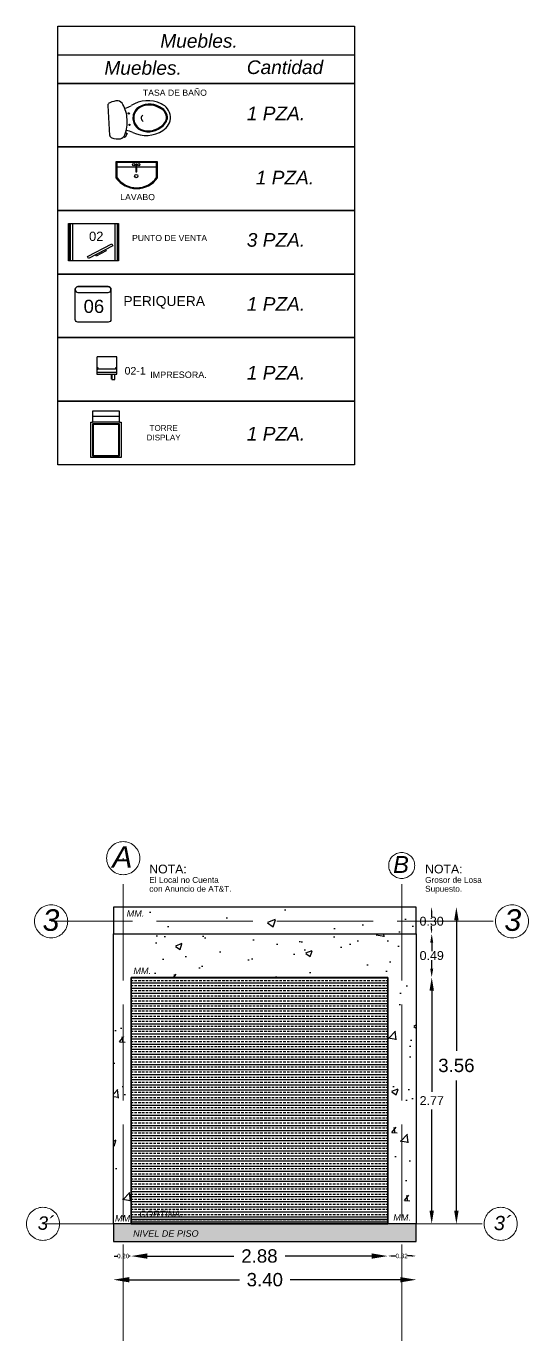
# Model space of a CAD drawing. Header units: millimetres. Extents: x 10930 to 21977, y 3784 to 7635.
# Drawn here: x 10982.77 to 10988.41, y 3807.2 to 3821.97 of the extents above; entities that cross this region are included whole.
import ezdxf

# ---------------------------------------------------------------- set-up
doc = ezdxf.new("R2010")
doc.units = ezdxf.units.MM
doc.linetypes.add('ACAD_ISO02W100', pattern=[15, 12, -3])
doc.layers.add('COTAS', color=116, linetype='ACAD_ISO02W100', lineweight=20)
for name, color, linetype in [('CUADRO IMFORMATIVO', 93, 'Continuous'), ('MEDIDAS.', 75, 'Continuous'), ('MUROS - ARQ.', 116, 'Continuous'), ('MUROS ACABADO.', 60, 'Continuous')]:
    doc.layers.add(name, color=color, linetype=linetype)
doc.styles.get("Standard").update_dxf_attribs({"font": 'arial.ttf'})
doc.dimstyles.get("Standard").update_dxf_attribs({"dimtxt": 0.15, "dimasz": 0.18, "dimexe": 0.18, "dimexo": 0.0625, "dimgap": 0.09, "dimtad": 0, "dimtih": 1, "dimtoh": 1, "dimzin": 0, "dimdsep": 46, "dimtxsty": 'Standard', "dimblk2": 'ARCHTICK', "dimcen": 0.09, "dimadec": 0, "dimazin": 0, "dimtfac": 1, "dimtofl": 0, "dimtmove": 0, "dimatfit": 3, "dimfxl": 1, "dimtolj": 1, "dimtzin": 0, "dimarcsym": 0})

# ---------------------------------------------------------------- blocks, each defined once
blk = doc.blocks.new('*D177')
at = {"layer": 'Defpoints', "color": 0, "transparency": 16777216}
for p in [(10987.603, 3812.072), (10987.603, 3808.512), (10987.603, 3808.512)]:
    blk.add_point(p, dxfattribs=at)
at = {"layer": 'MEDIDAS.', "color": 0, "lineweight": -2, "transparency": 16777216}
for p, q in [((10987.603, 3811.922), (10987.603, 3810.458)), ((10987.603, 3808.662), (10987.603, 3810.125))]:
    blk.add_line(p, q, dxfattribs=at)
at = {"layer": 'MEDIDAS.', "color": 0, "transparency": 16777216}
for points in [[(10987.578, 3811.922), (10987.628, 3811.922), (10987.603, 3812.072)], [(10987.578, 3808.662), (10987.628, 3808.662), (10987.603, 3808.512)]]:
    blk.add_solid(points, dxfattribs=at)
at = {"layer": 'MEDIDAS.', "color": 0, "transparency": 16777216, "insert": (10987.603, 3810.292), "char_height": 0.15, "attachment_point": 5}
blk.add_mtext('\\A1;3.56', dxfattribs=at)
blk = doc.blocks.new('_ArchTick')
at = {"color": 0, "linetype": 'ByBlock', "const_width": 0.15}
blk.add_lwpolyline([(-0.5, -0.5), (0.5, 0.5)], dxfattribs=at)
blk = doc.blocks.new('*D178')
at = {"layer": 'Defpoints', "color": 0, "transparency": 16777216}
for p in [(10987.325, 3812.072), (10987.325, 3811.772), (10987.325, 3811.772)]:
    blk.add_point(p, dxfattribs=at)
at = {"layer": 'MEDIDAS.', "color": 0, "lineweight": -2, "transparency": 16777216}
for p, q in [((10987.325, 3812.022), (10987.325, 3811.964)), ((10987.325, 3811.822), (10987.325, 3811.862))]:
    blk.add_line(p, q, dxfattribs=at)
at = {"layer": 'MEDIDAS.', "color": 0, "transparency": 16777216}
for points in [[(10987.316, 3812.022), (10987.333, 3812.022), (10987.325, 3812.072)], [(10987.316, 3811.822), (10987.333, 3811.822), (10987.325, 3811.772)]]:
    blk.add_solid(points, dxfattribs=at)
at = {"layer": 'MEDIDAS.', "color": 0, "transparency": 16777216, "insert": (10987.325, 3811.913), "char_height": 0.1, "attachment_point": 5}
blk.add_mtext('\\A1;0.30', dxfattribs=at)
blk = doc.blocks.new('*D181')
at = {"layer": 'Defpoints', "color": 0, "transparency": 16777216}
for p in [(10986.832, 3808.151), (10987.152, 3808.151), (10987.152, 3808.151)]:
    blk.add_point(p, dxfattribs=at)
at = {"layer": 'MEDIDAS.', "color": 0, "lineweight": -2, "transparency": 16777216}
for p, q in [((10986.882, 3808.151), (10986.924, 3808.151)), ((10987.102, 3808.151), (10987.053, 3808.151))]:
    blk.add_line(p, q, dxfattribs=at)
at = {"layer": 'MEDIDAS.', "color": 0, "transparency": 16777216}
for points in [[(10986.882, 3808.159), (10986.882, 3808.143), (10986.832, 3808.151)], [(10987.102, 3808.159), (10987.102, 3808.143), (10987.152, 3808.151)]]:
    blk.add_solid(points, dxfattribs=at)
at = {"layer": 'MEDIDAS.', "color": 0, "transparency": 16777216, "insert": (10986.989, 3808.151), "char_height": 0.05, "attachment_point": 5}
blk.add_mtext('\\A1;0.32', dxfattribs=at)
blk = doc.blocks.new('*D180')
at = {"layer": 'Defpoints', "color": 0, "transparency": 16777216}
for p in [(10983.752, 3808.15), (10983.952, 3808.15), (10983.952, 3808.15)]:
    blk.add_point(p, dxfattribs=at)
at = {"layer": 'MEDIDAS.', "color": 0, "lineweight": -2, "transparency": 16777216}
for p, q in [((10983.762, 3808.15), (10983.797, 3808.15)), ((10983.942, 3808.15), (10983.927, 3808.15))]:
    blk.add_line(p, q, dxfattribs=at)
at = {"layer": 'MEDIDAS.', "color": 0, "transparency": 16777216}
for points in [[(10983.762, 3808.152), (10983.762, 3808.149), (10983.752, 3808.15)], [(10983.942, 3808.152), (10983.942, 3808.149), (10983.952, 3808.15)]]:
    blk.add_solid(points, dxfattribs=at)
at = {"layer": 'MEDIDAS.', "color": 0, "transparency": 16777216, "insert": (10983.862, 3808.15), "char_height": 0.05, "attachment_point": 5}
blk.add_mtext('\\A1;0.20', dxfattribs=at)
blk = doc.blocks.new('*D182')
at = {"layer": 'Defpoints', "color": 0, "transparency": 16777216}
for p in [(10983.952, 3808.15), (10986.832, 3808.15), (10986.832, 3808.15)]:
    blk.add_point(p, dxfattribs=at)
at = {"layer": 'MEDIDAS.', "color": 0, "lineweight": -2, "transparency": 16777216}
for p, q in [((10984.132, 3808.15), (10985.106, 3808.15)), ((10986.652, 3808.15), (10985.679, 3808.15))]:
    blk.add_line(p, q, dxfattribs=at)
at = {"layer": 'MEDIDAS.', "color": 0, "transparency": 16777216}
for points in [[(10984.132, 3808.18), (10984.132, 3808.12), (10983.952, 3808.15)], [(10986.652, 3808.18), (10986.652, 3808.12), (10986.832, 3808.15)]]:
    blk.add_solid(points, dxfattribs=at)
at = {"layer": 'MEDIDAS.', "color": 0, "transparency": 16777216, "insert": (10985.392, 3808.15), "char_height": 0.15, "attachment_point": 5}
blk.add_mtext('\\A1;2.88', dxfattribs=at)
blk = doc.blocks.new('*D183')
at = {"layer": 'Defpoints', "color": 0, "transparency": 16777216}
for p in [(10983.752, 3807.884), (10987.152, 3807.884), (10987.152, 3807.884)]:
    blk.add_point(p, dxfattribs=at)
at = {"layer": 'MEDIDAS.', "color": 0, "lineweight": -2, "transparency": 16777216}
for p, q in [((10983.932, 3807.884), (10985.168, 3807.884)), ((10986.972, 3807.884), (10985.737, 3807.884))]:
    blk.add_line(p, q, dxfattribs=at)
at = {"layer": 'MEDIDAS.', "color": 0, "transparency": 16777216}
for points in [[(10983.932, 3807.914), (10983.932, 3807.854), (10983.752, 3807.884)], [(10986.972, 3807.914), (10986.972, 3807.854), (10987.152, 3807.884)]]:
    blk.add_solid(points, dxfattribs=at)
at = {"layer": 'MEDIDAS.', "color": 0, "transparency": 16777216, "insert": (10985.452, 3807.884), "char_height": 0.15, "attachment_point": 5}
blk.add_mtext('\\A1;3.40', dxfattribs=at)
blk = doc.blocks.new('*D184')
at = {"layer": 'Defpoints', "color": 0, "transparency": 16777216}
for p in [(10987.326, 3811.772), (10987.326, 3811.282), (10987.326, 3811.282)]:
    blk.add_point(p, dxfattribs=at)
at = {"layer": 'MEDIDAS.', "color": 0, "lineweight": -2, "transparency": 16777216}
for p, q in [((10987.326, 3811.672), (10987.326, 3811.578)), ((10987.326, 3811.382), (10987.326, 3811.476))]:
    blk.add_line(p, q, dxfattribs=at)
at = {"layer": 'MEDIDAS.', "color": 0, "transparency": 16777216}
for points in [[(10987.309, 3811.672), (10987.343, 3811.672), (10987.326, 3811.772)], [(10987.309, 3811.382), (10987.343, 3811.382), (10987.326, 3811.282)]]:
    blk.add_solid(points, dxfattribs=at)
at = {"layer": 'MEDIDAS.', "color": 0, "transparency": 16777216, "insert": (10987.326, 3811.527), "char_height": 0.1, "attachment_point": 5}
blk.add_mtext('\\A1;0.49', dxfattribs=at)
blk = doc.blocks.new('*D185')
at = {"layer": 'Defpoints', "color": 0, "transparency": 16777216}
for p in [(10987.326, 3811.282), (10987.326, 3808.512), (10987.326, 3808.512)]:
    blk.add_point(p, dxfattribs=at)
at = {"layer": 'MEDIDAS.', "color": 0, "lineweight": -2, "transparency": 16777216}
for p, q in [((10987.326, 3811.132), (10987.326, 3809.997)), ((10987.326, 3808.662), (10987.326, 3809.796))]:
    blk.add_line(p, q, dxfattribs=at)
at = {"layer": 'MEDIDAS.', "color": 0, "transparency": 16777216}
for points in [[(10987.301, 3811.132), (10987.351, 3811.132), (10987.326, 3811.282)], [(10987.301, 3808.662), (10987.351, 3808.662), (10987.326, 3808.512)]]:
    blk.add_solid(points, dxfattribs=at)
at = {"layer": 'MEDIDAS.', "color": 0, "transparency": 16777216, "insert": (10987.326, 3809.897), "char_height": 0.1, "attachment_point": 5}
blk.add_mtext('\\A1;2.77', dxfattribs=at)

msp = doc.modelspace()

# ---------------------------------------------------------------- hatches: boundary and pattern name
at = {"layer": 'MUROS ACABADO.'}
h = msp.add_hatch(dxfattribs=at)
h.set_pattern_fill('AR-CONC', color=61, scale=0.005)
h.paths.add_polyline_path([(10987.152, 3811.772), (10987.152, 3812.072), (10983.752, 3812.072), (10983.752, 3811.772)])
h = msp.add_hatch(dxfattribs=at)
h.set_pattern_fill('AR-CONC', color=61, scale=0.004)
h.paths.add_polyline_path([(10983.752, 3808.512), (10983.752, 3811.772), (10987.152, 3811.772), (10987.152, 3808.512), (10986.832, 3808.512), (10986.832, 3811.282), (10983.952, 3811.282), (10983.952, 3808.512)])
h = msp.add_hatch(dxfattribs=at)
h.set_pattern_fill('BRASS', color=254, scale=0.009)
h.paths.add_polyline_path([(10983.952, 3811.282), (10986.832, 3811.282), (10986.832, 3808.512), (10983.952, 3808.512)])
h = msp.add_hatch(color=250, dxfattribs=at)
h.dxf.hatch_style = 1
h.paths.add_polyline_path([(10987.152, 3808.512), (10983.752, 3808.512), (10983.752, 3808.312), (10987.152, 3808.312)])
h = msp.add_hatch(color=251, dxfattribs=at)
h.dxf.hatch_style = 1
h.paths.add_polyline_path([(10983.952, 3808.512), (10986.832, 3808.512), (10986.832, 3808.56), (10983.952, 3808.56)])

# ---------------------------------------------------------------- linework, layer by layer
at = {"layer": 'COTAS', "ltscale": 0.09}
for points in [[(10983.862, 3807.199), (10983.862, 3812.622)], [(10986.989, 3807.199), (10986.989, 3812.54)], [(10988.017, 3811.913), (10983.053, 3811.913)], [(10987.891, 3808.512), (10982.961, 3808.512)]]:
    msp.add_lwpolyline(points, dxfattribs=at)
at = {"layer": 'COTAS', "color": 122}
for centre, radius in [((10983.862, 3812.622), 0.186), ((10986.989, 3812.54), 0.146), ((10983.053, 3811.913), 0.186), ((10988.228, 3811.913), 0.186), ((10982.961, 3808.512), 0.186), ((10988.101, 3808.512), 0.186)]:
    msp.add_circle(centre, radius, dxfattribs=at)
at = {"layer": 'CUADRO IMFORMATIVO'}
msp.add_line((10983.127, 3821.651), (10986.459, 3821.651), dxfattribs=at)
at = {"layer": 'CUADRO IMFORMATIVO', "color": 251}
for p, q in [((10983.689, 3821.084), (10983.71, 3820.745)), ((10983.876, 3820.726), (10983.867, 3820.731)), ((10983.906, 3820.769), (10983.883, 3820.728)), ((10983.889, 3820.78), (10983.906, 3820.769)), ((10983.765, 3818.062), (10983.765, 3818.003))]:
    msp.add_line(p, q, dxfattribs=at)
at = {"layer": 'CUADRO IMFORMATIVO'}
for points in [[(10986.459, 3821.33), (10983.127, 3821.33), (10983.127, 3821.973), (10986.459, 3821.973)], [(10986.459, 3821.973), (10986.459, 3817.045)], [(10986.459, 3820.616), (10983.127, 3820.616), (10983.127, 3821.33), (10986.459, 3821.33)], [(10986.459, 3819.902), (10983.127, 3819.902), (10983.127, 3820.616), (10986.459, 3820.616)], [(10986.459, 3819.188), (10983.127, 3819.188), (10983.127, 3819.902), (10986.459, 3819.902)], [(10986.459, 3818.473), (10983.127, 3818.473), (10983.127, 3819.188), (10986.459, 3819.188)], [(10986.459, 3817.759), (10983.127, 3817.759), (10983.127, 3818.473), (10986.459, 3818.473)], [(10986.459, 3817.045), (10983.127, 3817.045), (10983.127, 3817.759), (10986.459, 3817.759)]]:
    msp.add_lwpolyline(points, dxfattribs=at)
at = {"layer": 'CUADRO IMFORMATIVO', "color": 251}
for points in [[(10984.247, 3820.269), (10984.247, 3820.45), (10983.781, 3820.45), (10983.781, 3820.269)], [(10984.247, 3820.392), (10984.247, 3820.45), (10983.781, 3820.45), (10983.781, 3820.392)], [(10984.237, 3820.272), (10984.237, 3820.44), (10983.791, 3820.44), (10983.791, 3820.272)], [(10983.791, 3820.392), (10984.003, 3820.392)], [(10984.014, 3820.392), (10984.237, 3820.392)], [(10983.253, 3819.756), (10983.253, 3819.335)], [(10983.265, 3819.756), (10983.265, 3819.335)], [(10983.293, 3819.756), (10983.293, 3819.335)], [(10983.767, 3819.756), (10983.767, 3819.335)], [(10983.794, 3819.756), (10983.794, 3819.335)], [(10983.806, 3819.756), (10983.806, 3819.335)], [(10983.735, 3818.061), (10983.735, 3818.007), (10983.73, 3818.007), (10983.73, 3818.061)], [(10983.734, 3818.003), (10983.767, 3818.003), (10983.767, 3818.061)]]:
    msp.add_lwpolyline(points, dxfattribs=at)
for points in [[(10984.014, 3820.421), (10984.003, 3820.421), (10984.003, 3820.338), (10984.014, 3820.338)], [(10983.249, 3819.756), (10983.81, 3819.756), (10983.81, 3819.335), (10983.249, 3819.335)], [(10983.461, 3819.385), (10983.733, 3819.527), (10983.745, 3819.504), (10983.473, 3819.362)], [(10983.553, 3819.404), (10983.665, 3819.462), (10983.672, 3819.448), (10983.56, 3819.39)]]:
    msp.add_lwpolyline(points, close=True, dxfattribs=at)
for points in [[(10983.724, 3819.017), (10983.724, 3818.677, -0.414214), (10983.694, 3818.647), (10983.354, 3818.647, -0.414214), (10983.324, 3818.677), (10983.324, 3819.017, -0.414214), (10983.354, 3819.047), (10983.694, 3819.047, -0.414214)], [(10983.724, 3819.01), (10983.724, 3819.017, 0.414214), (10983.694, 3819.047), (10983.354, 3819.047, 0.414214), (10983.324, 3819.017), (10983.324, 3819.01, 0.414214), (10983.354, 3818.98), (10983.694, 3818.98, 0.414214)], [(10983.791, 3818.253, 0.414214), (10983.788, 3818.256), (10983.571, 3818.256, 0.414214), (10983.567, 3818.253), (10983.567, 3818.065, 0.414214), (10983.571, 3818.061), (10983.788, 3818.061, 0.414214), (10983.791, 3818.065)], [(10983.777, 3818.132), (10983.777, 3818.119, -0.414214), (10983.774, 3818.117), (10983.584, 3818.117, -0.414214), (10983.582, 3818.119), (10983.582, 3818.132, 0.414214), (10983.58, 3818.135), (10983.572, 3818.135, 0.399656), (10983.57, 3818.132), (10983.567, 3818.086), (10983.791, 3818.086), (10983.789, 3818.132, 0.399656), (10983.787, 3818.135), (10983.779, 3818.135, 0.414214)]]:
    msp.add_lwpolyline(points, format="xyb", close=True, dxfattribs=at)
at = {"layer": 'CUADRO IMFORMATIVO', "color": 252}
for points in [[(10983.821, 3817.524), (10983.821, 3817.647), (10983.518, 3817.647), (10983.518, 3817.524)], [(10983.518, 3817.591), (10983.821, 3817.591)], [(10983.821, 3817.524), (10983.518, 3817.524)], [(10983.821, 3817.505), (10983.518, 3817.505)], [(10983.518, 3817.505), (10983.518, 3817.144)], [(10983.525, 3817.505), (10983.525, 3817.144)], [(10983.814, 3817.498), (10983.525, 3817.498)], [(10983.814, 3817.144), (10983.814, 3817.505)], [(10983.821, 3817.144), (10983.821, 3817.505)], [(10983.518, 3817.144), (10983.821, 3817.144)], [(10983.525, 3817.15), (10983.814, 3817.15)]]:
    msp.add_lwpolyline(points, dxfattribs=at)
at = {"layer": 'CUADRO IMFORMATIVO', "color": 252, "ltscale": 0.005}
msp.add_lwpolyline([(10983.821, 3817.524), (10983.84, 3817.524), (10983.84, 3817.125), (10983.5, 3817.125), (10983.5, 3817.524), (10983.518, 3817.524)], dxfattribs=at)
at = {"layer": 'CUADRO IMFORMATIVO', "color": 251}
for centre, radius in [((10983.925, 3820.993), 0.00759), ((10983.933, 3820.864), 0.00759), ((10983.98, 3820.417), 0.0118), ((10984.037, 3820.417), 0.0118), ((10984.009, 3820.289), 0.0186)]:
    msp.add_circle(centre, radius, dxfattribs=at)
for centre, radius, start, end in [((10983.725, 3821.079), 0.0367, 113.659, 173.3496), ((10983.803, 3820.927), 0.207, 89.2562, 116.3269), ((10983.796, 3821.065), 0.0698, 25.4607, 82.3377), ((10983.515, 3820.906), 0.392, 3.0499, 28.8203), ((10983.831, 3821.275), 0.229, 282.2428, 301.6947), ((10984.138, 3820.792), 0.344, 64.2097, 122.9376), ((10984.132, 3820.937), 0.162, 136.0088, 182.0423), ((10984.132, 3820.937), 0.152, 136.2593, 181.9417), ((10984.155, 3820.874), 0.224, 58.7913, 128.3559), ((10984.155, 3820.874), 0.214, 58.7913, 128.1763), ((10984.219, 3820.935), 0.131, 8.8785, 69.2168), ((10984.217, 3820.931), 0.145, 9.6718, 68.2006), ((10984.217, 3820.94), 0.177, 5.8187, 66.3902), ((10983.516, 3820.899), 0.392, 338.3269, 4.0973), ((10984.132, 3820.946), 0.162, 185.1049, 231.1384), ((10984.132, 3820.946), 0.152, 185.2055, 230.8879), ((10984.104, 3820.94), 0.0401, 122.8948, 244.2524), ((10984.218, 3820.959), 0.131, 297.9305, 358.2688), ((10984.215, 3820.962), 0.145, 298.9466, 357.4754), ((10984.217, 3820.954), 0.177, 300.7571, 1.3285), ((10983.746, 3820.754), 0.0367, 193.7977, 253.4882), ((10983.803, 3820.914), 0.207, 250.8203, 277.891), ((10983.814, 3820.776), 0.0698, 284.8096, 341.6866), ((10983.878, 3820.732), 0.00614, 246.2521, 324.0504), ((10983.875, 3820.572), 0.229, 65.4525, 84.9045), ((10984.12, 3821.09), 0.344, 244.2097, 302.9376), ((10984.146, 3821.011), 0.224, 238.7913, 308.3559), ((10984.146, 3821.011), 0.214, 238.9709, 308.3559), ((10984.014, 3820.432), 0.284, 214.915, 325.085), ((10984.014, 3820.432), 0.274, 215.5663, 324.4337)]:
    msp.add_arc(centre, radius, start, end, dxfattribs=at)
at = {"layer": 'MUROS - ARQ.', "color": 61}
for points in [[(10987.152, 3811.772), (10987.152, 3812.072), (10983.752, 3812.072), (10983.752, 3811.772), (10987.152, 3811.772)], [(10983.752, 3808.512), (10983.752, 3811.772), (10987.152, 3811.772), (10987.152, 3808.512), (10986.832, 3808.512), (10986.832, 3811.282), (10983.952, 3811.282), (10983.952, 3808.512), (10983.752, 3808.512)]]:
    msp.add_lwpolyline(points, dxfattribs=at)
at = {"layer": 'MUROS - ARQ.', "color": 30}
msp.add_lwpolyline([(10983.952, 3811.282), (10986.832, 3811.282), (10986.832, 3808.512), (10983.952, 3808.512)], close=True, dxfattribs=at)
at = {"layer": 'MUROS - ARQ.', "color": 250}
msp.add_lwpolyline([(10987.152, 3808.512), (10983.752, 3808.512), (10983.752, 3808.312), (10987.152, 3808.312)], close=True, dxfattribs=at)
at = {"layer": 'MUROS - ARQ.', "color": 253}
msp.add_lwpolyline([(10983.952, 3808.512), (10986.832, 3808.512), (10986.832, 3808.56), (10983.952, 3808.56)], close=True, dxfattribs=at)

# ---------------------------------------------------------------- texts
at = {"layer": 'COTAS', "color": 122, "attachment_point": 1}
for s, insert, char_height in [('{\\fArial|b0|i1|c0|p34;A}', (10983.739, 3812.757), 0.24282), ('{\\fArial|b0|i1|c0|p34;B}', (10986.893, 3812.646), 0.18998), ('{\\fArial|b0|i1|c0|p34;3}', (10982.957, 3812.048), 0.24282), ('{\\fArial|b0|i1|c0|p34;3}', (10988.142, 3812.048), 0.24282), ('{\\fArial|b0|i1|c0|p34;3´}', (10982.902, 3808.596), 0.15064), ('{\\fArial|b0|i1|c0|p34;3´}', (10988.024, 3808.601), 0.15996)]:
    msp.add_mtext_dynamic_manual_height_columns(s, width=0.03032, gutter_width=8.818, heights=[0], dxfattribs=dict(at, insert=insert, char_height=char_height))
at = {"layer": 'CUADRO IMFORMATIVO', "color": 251}
msp.add_text('02-1', height=0.0847, dxfattribs=at).set_placement((10983.878, 3818.058))
at = {"layer": 'CUADRO IMFORMATIVO', "color": 7, "char_height": 0.15335, "attachment_point": 1}
for s, insert in [('{\\fArial|b0|i1|c0|p34;Muebles.}', (10984.279, 3821.885)), ('{\\fArial|b0|i1|c0|p34;Muebles.}', (10983.651, 3821.581)), ('{\\fArial|b0|i1|c0|p34;Cantidad}', (10985.25, 3821.589)), ('{\\fArial|b0|i1|c0|p34;1 PZA.}', (10985.25, 3821.07)), ('{\\fArial|b0|i1|c0|p34;1 PZA.}', (10985.351, 3820.349)), ('{\\fArial|b0|i1|c0|p34;3 PZA.}', (10985.25, 3819.648)), ('{\\fArial|b0|i1|c0|p34;1 PZA.}', (10985.25, 3818.928)), ('{\\fArial|b0|i1|c0|p34;1 PZA.}', (10985.25, 3818.155)), ('{\\fArial|b0|i1|c0|p34;1 PZA.}', (10985.25, 3817.47))]:
    msp.add_mtext_dynamic_manual_height_columns(s, width=3.703, gutter_width=12.5, heights=[0], dxfattribs=dict(at, insert=insert))
at = {"layer": 'CUADRO IMFORMATIVO', "color": 251, "attachment_point": 1}
for s, width, heights, insert, char_height in [('TASA DE BAÑO', 1.23188, [0.914], (10984.083, 3821.261), 0.06966), ('LAVABO', 1.23188, [0.914], (10983.829, 3820.088), 0.0697), ('\\pi0.18551;02', 0.51895, [0], (10983.293, 3819.664), 0.10402), ('PUNTO DE VENTA', 1.23188, [0], (10983.962, 3819.627), 0.06868), ('PERIQUERA', 1.23188, [0], (10983.864, 3818.94), 0.1114), ('\\pi0.093817;06', 0.4, [0], (10983.324, 3818.899), 0.14832), ('\\PIMPRESORA.', 1.23188, [0], (10984.165, 3818.213), 0.0725)]:
    msp.add_mtext_dynamic_manual_height_columns(s, width=width, gutter_width=12.5, heights=heights, dxfattribs=dict(at, insert=insert, char_height=char_height))
at = {"layer": 'CUADRO IMFORMATIVO', "color": 252, "insert": (10983.981, 3817.49), "char_height": 0.06451, "attachment_point": 1}
msp.add_mtext_dynamic_manual_height_columns('\\pi0.17741;TORRE \\P\\pi0.14513;DISPLAY', width=0.66329, gutter_width=12.5, heights=[0], dxfattribs=at)
at = {"layer": 'MUROS ACABADO.', "color": 7}
for s, height, p in [('NOTA:', 0.0985, (10984.155, 3812.451)), ('NOTA:', 0.0985, (10987.252, 3812.451)), ('con Anuncio de AT&T.', 0.06607, (10984.155, 3812.245)), ('El Local no Cuenta', 0.06607, (10984.155, 3812.345)), ('Grosor de Losa', 0.06607, (10987.252, 3812.345)), ('Supuesto.', 0.0661, (10987.252, 3812.245))]:
    msp.add_text(s, height=height, dxfattribs=at).set_placement(p)
at = {"layer": 'MUROS ACABADO.', "color": 61, "char_height": 0.07292, "attachment_point": 1}
for s, insert in [('{\\fArial|b0|i1|c0|p34;MM.}', (10983.901, 3812.036)), ('{\\fArial|b0|i1|c0|p34;MM.}', (10983.977, 3811.392)), ('{\\fArial|b0|i1|c0|p34;MM.}', (10983.77, 3808.611)), ('{\\fArial|b0|i1|c0|p34;CORTINA.}', (10984.045, 3808.661)), ('{\\fArial|b0|i1|c0|p34;MM.}', (10986.895, 3808.62)), ('{\\fArial|b0|i1|c0|p34;NIVEL DE PISO}', (10983.973, 3808.44))]:
    msp.add_mtext_dynamic_manual_height_columns(s, width=3.703, gutter_width=12.5, heights=[0], dxfattribs=dict(at, insert=insert))

# ---------------------------------------------------------------- dimensions: what is measured, and where the dimension line sits
at = {"layer": 'MEDIDAS.'}
for base, p1, p2, override, picture, middle in [((10987.325, 3811.772), (10987.325, 3812.072), (10987.325, 3811.772), {"dimtxt": 0.1, "dimasz": 0.05, "dimexe": 0, "dimexo": 0, "dimgap": 0}, '*D178', (10987.325, 3811.913)), ((10987.603, 3808.512), (10987.603, 3812.072), (10987.603, 3808.512), {"dimasz": 0.15, "dimexe": 0, "dimexo": 0}, '*D177', (10987.603, 3810.292)), ((10987.326, 3811.282), (10987.326, 3811.772), (10987.326, 3811.282), {"dimtxt": 0.1, "dimasz": 0.1, "dimexe": 0, "dimexo": 0, "dimgap": 0}, '*D184', (10987.326, 3811.527))]:
    dim = msp.add_linear_dim(base=base, p1=p1, p2=p2, angle=90, dimstyle='Standard', override=override, dxfattribs=at)
    dim.commit()
    dim.dimension.update_dxf_attribs({"geometry": picture, "text_midpoint": middle, "dimtype": 160})
dim = msp.add_linear_dim(base=(10987.326, 3808.512), p1=(10987.326, 3811.282), p2=(10987.326, 3808.512), angle=90, dimstyle='Standard', override={"dimtxt": 0.1, "dimasz": 0.15, "dimexe": 0, "dimexo": 0, "dimgap": 0.05}, dxfattribs=at)
dim.commit()
dim.dimension.update_dxf_attribs({"geometry": '*D185', "text_midpoint": (10987.326, 3809.897)})
for base, p1, p2, override, picture, middle in [((10983.952, 3808.15), (10983.752, 3808.15), (10983.952, 3808.15), {"dimtxt": 0.05, "dimasz": 0.01, "dimexe": 0, "dimexo": 0, "dimgap": 0}, '*D180', (10983.862, 3808.15)), ((10986.832, 3808.15), (10983.952, 3808.15), (10986.832, 3808.15), {"dimexe": 0, "dimexo": 0}, '*D182', (10985.392, 3808.15)), ((10987.152, 3808.151), (10986.832, 3808.151), (10987.152, 3808.151), {"dimscale": 0, "dimtxt": 0.05, "dimasz": 0.05, "dimexe": 0, "dimexo": 0, "dimgap": 0}, '*D181', (10986.989, 3808.151))]:
    dim = msp.add_linear_dim(base=base, p1=p1, p2=p2, dimstyle='Standard', override=override, dxfattribs=at)
    dim.commit()
    dim.dimension.update_dxf_attribs({"geometry": picture, "text_midpoint": middle, "dimtype": 160})
dim = msp.add_linear_dim(base=(10987.152, 3807.884), p1=(10983.752, 3807.884), p2=(10987.152, 3807.884), dimstyle='Standard', override={"dimexe": 0, "dimexo": 0}, dxfattribs=at)
dim.commit()
dim.dimension.update_dxf_attribs({"geometry": '*D183', "text_midpoint": (10985.452, 3807.884)})

doc.saveas('drawing.dxf')
